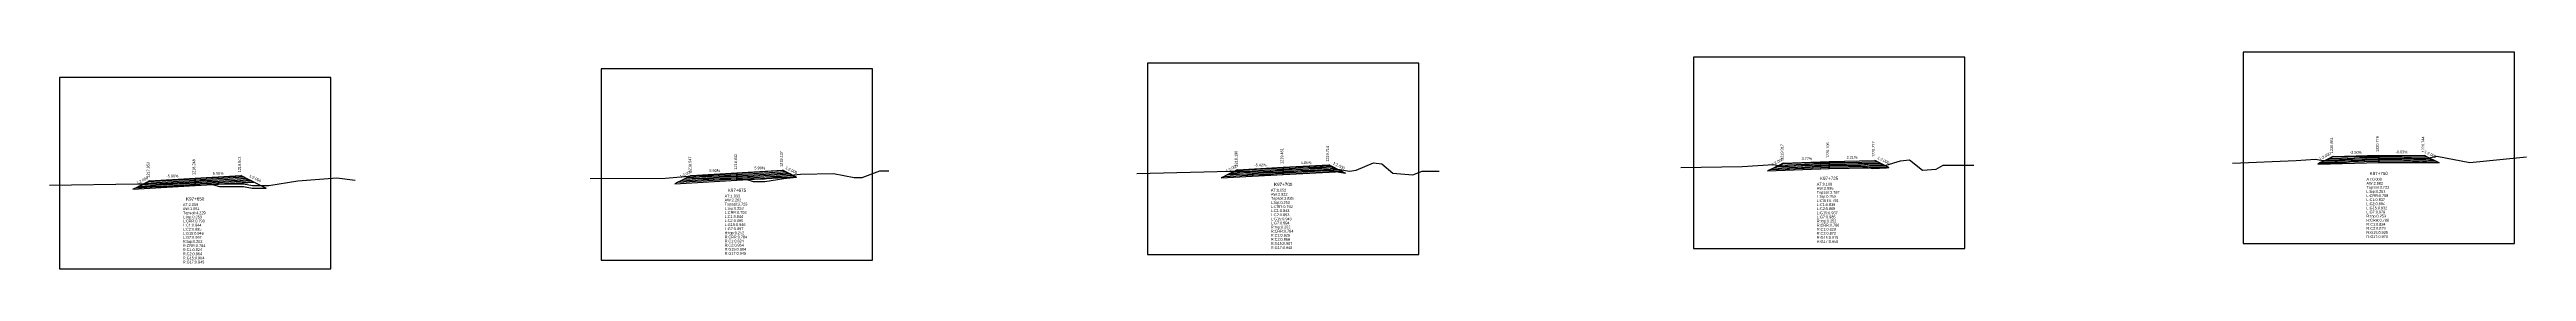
# Model space of a CAD drawing. Extents: x -7 to 78429, y 1189 to 1262.
# Drawn here: x 29087.6 to 29358.7, y 1208.3 to 1232.1 of the extents above; entities that cross this region are included whole.
import ezdxf
from ezdxf.enums import TextEntityAlignment as Align

# ---------------------------------------------------------------- set-up
doc = ezdxf.new("R2010")
doc.units = 0

msp = doc.modelspace()

# ---------------------------------------------------------------- linework, layer by layer
at = {"layer": 'A4_BORDER', "color": 7}
for points in [[(29207.75, 1209.893), (29237.45, 1209.893), (29237.45, 1230.893), (29207.75, 1230.893), (29207.75, 1209.893)], [(29267.502, 1210.554), (29297.202, 1210.554), (29297.202, 1231.554), (29267.502, 1231.554), (29267.502, 1210.554)], [(29327.661, 1211.098), (29357.361, 1211.098), (29357.361, 1232.098), (29327.661, 1232.098), (29327.661, 1211.098)], [(29088.672, 1208.307), (29118.372, 1208.307), (29118.372, 1229.307), (29088.672, 1229.307), (29088.672, 1208.307)], [(29147.967, 1209.257), (29177.667, 1209.257), (29177.667, 1230.257), (29147.967, 1230.257), (29147.967, 1209.257)]]:
    msp.add_lwpolyline(points, dxfattribs=at)
at = {"layer": 'CLEAR_GROUND', "color": 8}
for points in [[(29336.104, 1219.948), (29336.348, 1219.901), (29338.229, 1219.892), (29339.915, 1220.18), (29341.39, 1220.301), (29342.505, 1220.314), (29345.022, 1220.303), (29347.149, 1219.996), (29348.427, 1220.287)], [(29097.304, 1217.344), (29101.241, 1217.355), (29103.605, 1217.498), (29104.25, 1217.727), (29105.022, 1217.683), (29106.191, 1217.351), (29108.793, 1217.338), (29109.773, 1217.167), (29111.294, 1217.157)], [(29157.004, 1218.141), (29158.324, 1218.268), (29162.797, 1218.157), (29163.907, 1218.112), (29164.576, 1217.896), (29165.867, 1217.887), (29167.957, 1218.235), (29169.342, 1218.375)], [(29216.704, 1218.743), (29216.83, 1218.746), (29218.683, 1218.719), (29220.609, 1218.574), (29222.668, 1218.916), (29224.545, 1219.118), (29227.699, 1219.107), (29229.418, 1218.805)], [(29276.404, 1219.443), (29277.358, 1219.237), (29279.322, 1219.343), (29280.954, 1219.625), (29281.695, 1219.697), (29282.337, 1219.676), (29285.265, 1219.705), (29287.13, 1219.336), (29288.639, 1219.4), (29288.86, 1219.463)]]:
    msp.add_lwpolyline(points, dxfattribs=at)
at = {"layer": 'DESIGN_ROAD_TRIMMED', "color": 1}
for points in [[(29276.404, 1219.443), (29277.352, 1219.917), (29277.352, 1219.917), (29277.244, 1219.863), (29277.244, 1219.863), (29276.919, 1219.701), (29276.919, 1219.701), (29276.595, 1219.539), (29276.595, 1219.539), (29276.27, 1219.376), (29276.27, 1219.376), (29275.946, 1219.214), (29275.946, 1219.214), (29275.621, 1219.052), (29282.352, 1219.306), (29282.352, 1219.456), (29282.352, 1219.456), (29282.352, 1219.606), (29282.352, 1219.606), (29282.352, 1219.756), (29282.352, 1219.756), (29282.352, 1219.906), (29282.352, 1219.906), (29282.352, 1220.056), (29282.352, 1220.056), (29282.352, 1220.106), (29282.352, 1220.106), (29282.352, 1220.106), (29282.352, 1220.106), (29282.352, 1220.106), (29282.352, 1220.056), (29282.352, 1220.056), (29282.352, 1219.906), (29282.352, 1219.906), (29282.352, 1219.756), (29282.352, 1219.756), (29282.352, 1219.606), (29282.352, 1219.606), (29282.352, 1219.456), (29282.352, 1219.456), (29282.352, 1219.306), (29288.884, 1219.451), (29288.597, 1219.594), (29288.597, 1219.594), (29288.31, 1219.738), (29288.31, 1219.738), (29288.022, 1219.881), (29288.022, 1219.881), (29287.735, 1220.025), (29287.735, 1220.025), (29287.448, 1220.169), (29287.448, 1220.169), (29287.352, 1220.217), (29287.352, 1220.217), (29288.86, 1219.463)], [(29336.104, 1219.948), (29337.511, 1220.651), (29337.511, 1220.651), (29337.406, 1220.598), (29337.406, 1220.598), (29337.09, 1220.44), (29337.09, 1220.44), (29336.774, 1220.283), (29336.774, 1220.283), (29336.458, 1220.125), (29336.458, 1220.125), (29336.143, 1219.967), (29336.143, 1219.967), (29335.827, 1219.809), (29342.511, 1219.976), (29342.511, 1220.126), (29342.511, 1220.126), (29342.511, 1220.276), (29342.511, 1220.276), (29342.511, 1220.426), (29342.511, 1220.426), (29342.511, 1220.576), (29342.511, 1220.576), (29342.511, 1220.726), (29342.511, 1220.726), (29342.511, 1220.776), (29342.511, 1220.776), (29342.511, 1220.776), (29342.511, 1220.776), (29342.511, 1220.776), (29342.511, 1220.726), (29342.511, 1220.726), (29342.511, 1220.576), (29342.511, 1220.576), (29342.511, 1220.426), (29342.511, 1220.426), (29342.511, 1220.276), (29342.511, 1220.276), (29342.511, 1220.126), (29342.511, 1220.126), (29342.511, 1219.976), (29349.132, 1219.934), (29348.828, 1220.086), (29348.828, 1220.086), (29348.524, 1220.238), (29348.524, 1220.238), (29348.22, 1220.39), (29348.22, 1220.39), (29347.916, 1220.542), (29347.916, 1220.542), (29347.612, 1220.694), (29347.612, 1220.694), (29347.511, 1220.744), (29347.511, 1220.744), (29348.427, 1220.287)], [(29097.304, 1217.344), (29098.522, 1217.953), (29098.522, 1217.953), (29098.409, 1217.896), (29098.409, 1217.896), (29098.069, 1217.726), (29098.069, 1217.726), (29097.729, 1217.556), (29097.729, 1217.556), (29097.388, 1217.386), (29097.388, 1217.386), (29097.048, 1217.216), (29097.048, 1217.216), (29096.708, 1217.046), (29103.522, 1217.448), (29103.522, 1217.598), (29103.522, 1217.598), (29103.522, 1217.748), (29103.522, 1217.748), (29103.522, 1217.898), (29103.522, 1217.898), (29103.522, 1218.048), (29103.522, 1218.048), (29103.522, 1218.198), (29103.522, 1218.198), (29103.522, 1218.248), (29103.522, 1218.248), (29103.522, 1218.248), (29103.522, 1218.248), (29103.522, 1218.248), (29103.522, 1218.198), (29103.522, 1218.198), (29103.522, 1218.048), (29103.522, 1218.048), (29103.522, 1217.898), (29103.522, 1217.898), (29103.522, 1217.748), (29103.522, 1217.748), (29103.522, 1217.598), (29103.522, 1217.598), (29103.522, 1217.448), (29109.953, 1217.827), (29109.685, 1217.962), (29109.685, 1217.962), (29109.417, 1218.096), (29109.417, 1218.096), (29109.148, 1218.23), (29109.148, 1218.23), (29108.88, 1218.364), (29108.88, 1218.364), (29108.612, 1218.498), (29108.612, 1218.498), (29108.522, 1218.543), (29108.522, 1218.543), (29111.294, 1217.157)], [(29157.004, 1218.141), (29157.817, 1218.547), (29157.817, 1218.547), (29157.704, 1218.49), (29157.704, 1218.49), (29157.364, 1218.32), (29157.364, 1218.32), (29157.024, 1218.15), (29157.024, 1218.15), (29156.684, 1217.98), (29156.684, 1217.98), (29156.343, 1217.81), (29156.343, 1217.81), (29156.003, 1217.64), (29162.817, 1218.042), (29162.817, 1218.192), (29162.817, 1218.192), (29162.817, 1218.342), (29162.817, 1218.342), (29162.817, 1218.492), (29162.817, 1218.492), (29162.817, 1218.642), (29162.817, 1218.642), (29162.817, 1218.792), (29162.817, 1218.792), (29162.817, 1218.842), (29162.817, 1218.842), (29162.817, 1218.842), (29162.817, 1218.842), (29162.817, 1218.842), (29162.817, 1218.792), (29162.817, 1218.792), (29162.817, 1218.642), (29162.817, 1218.642), (29162.817, 1218.492), (29162.817, 1218.492), (29162.817, 1218.342), (29162.817, 1218.342), (29162.817, 1218.192), (29162.817, 1218.192), (29162.817, 1218.042), (29169.248, 1218.421), (29168.98, 1218.556), (29168.98, 1218.556), (29168.712, 1218.69), (29168.712, 1218.69), (29168.443, 1218.824), (29168.443, 1218.824), (29168.175, 1218.958), (29168.175, 1218.958), (29167.907, 1219.092), (29167.907, 1219.092), (29167.817, 1219.137), (29167.817, 1219.137), (29169.342, 1218.375)], [(29216.704, 1218.743), (29217.6, 1219.19), (29217.6, 1219.19), (29217.488, 1219.134), (29217.488, 1219.134), (29217.151, 1218.966), (29217.151, 1218.966), (29216.815, 1218.798), (29216.815, 1218.798), (29216.478, 1218.63), (29216.478, 1218.63), (29216.142, 1218.461), (29216.142, 1218.461), (29215.806, 1218.293), (29222.6, 1218.661), (29222.6, 1218.811), (29222.6, 1218.811), (29222.6, 1218.961), (29222.6, 1218.961), (29222.6, 1219.111), (29222.6, 1219.111), (29222.6, 1219.261), (29222.6, 1219.261), (29222.6, 1219.411), (29222.6, 1219.411), (29222.6, 1219.461), (29222.6, 1219.461), (29222.6, 1219.461), (29222.6, 1219.461), (29222.6, 1219.461), (29222.6, 1219.411), (29222.6, 1219.411), (29222.6, 1219.261), (29222.6, 1219.261), (29222.6, 1219.111), (29222.6, 1219.111), (29222.6, 1218.961), (29222.6, 1218.961), (29222.6, 1218.811), (29222.6, 1218.811), (29222.6, 1218.661), (29229.053, 1218.987), (29228.78, 1219.124), (29228.78, 1219.124), (29228.508, 1219.26), (29228.508, 1219.26), (29228.236, 1219.396), (29228.236, 1219.396), (29227.963, 1219.532), (29227.963, 1219.532), (29227.691, 1219.669), (29227.691, 1219.669), (29227.6, 1219.714), (29227.6, 1219.714), (29229.418, 1218.805)]]:
    msp.add_lwpolyline(points, dxfattribs=at)
at = {"layer": 'FINISHED_ROAD', "color": 2}
for points in [[(29277.352, 1219.917), (29277.352, 1219.917), (29282.352, 1220.106), (29287.352, 1220.217), (29287.352, 1220.217)], [(29337.511, 1220.651), (29337.511, 1220.651), (29342.511, 1220.776), (29347.511, 1220.744), (29347.511, 1220.744)], [(29098.522, 1217.953), (29098.522, 1217.953), (29103.522, 1218.248), (29108.522, 1218.543), (29108.522, 1218.543)], [(29157.817, 1218.547), (29157.817, 1218.547), (29162.817, 1218.842), (29167.817, 1219.137), (29167.817, 1219.137)], [(29217.6, 1219.19), (29217.6, 1219.19), (29222.6, 1219.461), (29227.6, 1219.714), (29227.6, 1219.714)]]:
    msp.add_lwpolyline(points, dxfattribs=at)
at = {"layer": 'LAYER_0', "color": 4}
for points in [[(29277.352, 1219.917), (29277.244, 1219.863), (29282.352, 1220.056), (29282.352, 1220.106)], [(29337.511, 1220.651), (29337.406, 1220.598), (29342.511, 1220.726), (29342.511, 1220.776)], [(29098.522, 1217.953), (29098.409, 1217.896), (29103.522, 1218.198), (29103.522, 1218.248)], [(29157.817, 1218.547), (29157.704, 1218.49), (29162.817, 1218.792), (29162.817, 1218.842)], [(29217.6, 1219.19), (29217.488, 1219.134), (29222.6, 1219.411), (29222.6, 1219.461)]]:
    msp.add_lwpolyline(points, dxfattribs=at)
at = {"layer": 'LAYER_1', "color": 4}
for points in [[(29277.244, 1219.863), (29276.919, 1219.701), (29282.352, 1219.906), (29282.352, 1220.056)], [(29337.406, 1220.598), (29337.09, 1220.44), (29342.511, 1220.576), (29342.511, 1220.726)], [(29098.409, 1217.896), (29098.069, 1217.726), (29103.522, 1218.048), (29103.522, 1218.198)], [(29157.704, 1218.49), (29157.364, 1218.32), (29162.817, 1218.642), (29162.817, 1218.792)], [(29217.488, 1219.134), (29217.151, 1218.966), (29222.6, 1219.261), (29222.6, 1219.411)]]:
    msp.add_lwpolyline(points, dxfattribs=at)
at = {"layer": 'LAYER_10', "color": 6}
for points in [[(29348.524, 1220.238), (29348.828, 1220.086), (29342.511, 1220.126), (29342.511, 1220.276)], [(29109.417, 1218.096), (29109.685, 1217.962), (29103.522, 1217.598), (29103.522, 1217.748)], [(29168.712, 1218.69), (29168.98, 1218.556), (29162.817, 1218.192), (29162.817, 1218.342)], [(29228.508, 1219.26), (29228.78, 1219.124), (29222.6, 1218.811), (29222.6, 1218.961)], [(29288.31, 1219.738), (29288.597, 1219.594), (29282.352, 1219.456), (29282.352, 1219.606)]]:
    msp.add_lwpolyline(points, dxfattribs=at)
at = {"layer": 'LAYER_11', "color": 6}
for points in [[(29348.828, 1220.086), (29349.132, 1219.934), (29342.511, 1219.976), (29342.511, 1220.126)], [(29109.685, 1217.962), (29109.953, 1217.827), (29103.522, 1217.448), (29103.522, 1217.598)], [(29168.98, 1218.556), (29169.248, 1218.421), (29162.817, 1218.042), (29162.817, 1218.192)], [(29228.78, 1219.124), (29229.053, 1218.987), (29222.6, 1218.661), (29222.6, 1218.811)], [(29288.597, 1219.594), (29288.884, 1219.451), (29282.352, 1219.306), (29282.352, 1219.456)]]:
    msp.add_lwpolyline(points, dxfattribs=at)
at = {"layer": 'LAYER_2', "color": 4}
for points in [[(29337.09, 1220.44), (29336.774, 1220.283), (29342.511, 1220.426), (29342.511, 1220.576)], [(29098.069, 1217.726), (29097.729, 1217.556), (29103.522, 1217.898), (29103.522, 1218.048)], [(29157.364, 1218.32), (29157.024, 1218.15), (29162.817, 1218.492), (29162.817, 1218.642)], [(29217.151, 1218.966), (29216.815, 1218.798), (29222.6, 1219.111), (29222.6, 1219.261)], [(29276.919, 1219.701), (29276.595, 1219.539), (29282.352, 1219.756), (29282.352, 1219.906)]]:
    msp.add_lwpolyline(points, dxfattribs=at)
at = {"layer": 'LAYER_3', "color": 4}
for points in [[(29336.774, 1220.283), (29336.458, 1220.125), (29342.511, 1220.276), (29342.511, 1220.426)], [(29097.729, 1217.556), (29097.388, 1217.386), (29103.522, 1217.748), (29103.522, 1217.898)], [(29157.024, 1218.15), (29156.684, 1217.98), (29162.817, 1218.342), (29162.817, 1218.492)], [(29216.815, 1218.798), (29216.478, 1218.63), (29222.6, 1218.961), (29222.6, 1219.111)], [(29276.595, 1219.539), (29276.27, 1219.376), (29282.352, 1219.606), (29282.352, 1219.756)]]:
    msp.add_lwpolyline(points, dxfattribs=at)
at = {"layer": 'LAYER_4', "color": 4}
for points in [[(29336.458, 1220.125), (29336.143, 1219.967), (29342.511, 1220.126), (29342.511, 1220.276)], [(29097.388, 1217.386), (29097.048, 1217.216), (29103.522, 1217.598), (29103.522, 1217.748)], [(29156.684, 1217.98), (29156.343, 1217.81), (29162.817, 1218.192), (29162.817, 1218.342)], [(29216.478, 1218.63), (29216.142, 1218.461), (29222.6, 1218.811), (29222.6, 1218.961)], [(29276.27, 1219.376), (29275.946, 1219.214), (29282.352, 1219.456), (29282.352, 1219.606)]]:
    msp.add_lwpolyline(points, dxfattribs=at)
at = {"layer": 'LAYER_5', "color": 4}
for points in [[(29336.143, 1219.967), (29335.827, 1219.809), (29342.511, 1219.976), (29342.511, 1220.126)], [(29097.048, 1217.216), (29096.708, 1217.046), (29103.522, 1217.448), (29103.522, 1217.598)], [(29156.343, 1217.81), (29156.003, 1217.64), (29162.817, 1218.042), (29162.817, 1218.192)], [(29216.142, 1218.461), (29215.806, 1218.293), (29222.6, 1218.661), (29222.6, 1218.811)], [(29275.946, 1219.214), (29275.621, 1219.052), (29282.352, 1219.306), (29282.352, 1219.456)]]:
    msp.add_lwpolyline(points, dxfattribs=at)
at = {"layer": 'LAYER_6', "color": 6}
for points in [[(29287.352, 1220.217), (29287.448, 1220.169), (29282.352, 1220.056), (29282.352, 1220.106)], [(29347.511, 1220.744), (29347.612, 1220.694), (29342.511, 1220.726), (29342.511, 1220.776)], [(29108.522, 1218.543), (29108.612, 1218.498), (29103.522, 1218.198), (29103.522, 1218.248)], [(29167.817, 1219.137), (29167.907, 1219.092), (29162.817, 1218.792), (29162.817, 1218.842)], [(29227.6, 1219.714), (29227.691, 1219.669), (29222.6, 1219.411), (29222.6, 1219.461)]]:
    msp.add_lwpolyline(points, dxfattribs=at)
at = {"layer": 'LAYER_7', "color": 6}
for points in [[(29287.448, 1220.169), (29287.735, 1220.025), (29282.352, 1219.906), (29282.352, 1220.056)], [(29347.612, 1220.694), (29347.916, 1220.542), (29342.511, 1220.576), (29342.511, 1220.726)], [(29108.612, 1218.498), (29108.88, 1218.364), (29103.522, 1218.048), (29103.522, 1218.198)], [(29167.907, 1219.092), (29168.175, 1218.958), (29162.817, 1218.642), (29162.817, 1218.792)], [(29227.691, 1219.669), (29227.963, 1219.532), (29222.6, 1219.261), (29222.6, 1219.411)]]:
    msp.add_lwpolyline(points, dxfattribs=at)
at = {"layer": 'LAYER_8', "color": 6}
for points in [[(29287.735, 1220.025), (29288.022, 1219.881), (29282.352, 1219.756), (29282.352, 1219.906)], [(29347.916, 1220.542), (29348.22, 1220.39), (29342.511, 1220.426), (29342.511, 1220.576)], [(29108.88, 1218.364), (29109.148, 1218.23), (29103.522, 1217.898), (29103.522, 1218.048)], [(29168.175, 1218.958), (29168.443, 1218.824), (29162.817, 1218.492), (29162.817, 1218.642)], [(29227.963, 1219.532), (29228.236, 1219.396), (29222.6, 1219.111), (29222.6, 1219.261)]]:
    msp.add_lwpolyline(points, dxfattribs=at)
at = {"layer": 'LAYER_9', "color": 6}
for points in [[(29348.22, 1220.39), (29348.524, 1220.238), (29342.511, 1220.276), (29342.511, 1220.426)], [(29109.148, 1218.23), (29109.417, 1218.096), (29103.522, 1217.748), (29103.522, 1217.898)], [(29168.443, 1218.824), (29168.712, 1218.69), (29162.817, 1218.342), (29162.817, 1218.492)], [(29228.236, 1219.396), (29228.508, 1219.26), (29222.6, 1218.961), (29222.6, 1219.111)], [(29288.022, 1219.881), (29288.31, 1219.738), (29282.352, 1219.606), (29282.352, 1219.756)]]:
    msp.add_lwpolyline(points, dxfattribs=at)
at = {"layer": 'NATURAL_GROUND', "color": 3}
for points in [[(29206.573, 1218.767), (29216.828, 1219.046), (29218.697, 1219.019), (29220.596, 1218.876), (29222.627, 1219.213), (29224.529, 1219.418), (29227.726, 1219.407), (29229.871, 1219.03), (29230.602, 1219.142), (29232.492, 1219.929), (29233.383, 1219.845), (29234.587, 1218.81), (29236.801, 1218.637), (29237.827, 1219.031), (29239.68, 1219.042)], [(29266.116, 1219.446), (29272.822, 1219.542), (29276.263, 1219.781), (29277.382, 1219.539), (29279.288, 1219.642), (29280.914, 1219.923), (29281.685, 1219.997), (29282.34, 1219.976), (29285.293, 1220.005), (29287.153, 1219.637), (29288.591, 1219.698), (29290.165, 1220.148), (29291.144, 1220.26), (29292.553, 1219.151), (29294.064, 1219.256), (29294.823, 1219.704), (29298.203, 1219.703)], [(29326.492, 1219.92), (29333.471, 1220.22), (29335.582, 1220.353), (29336.377, 1220.201), (29338.204, 1220.192), (29339.877, 1220.478), (29341.376, 1220.601), (29342.504, 1220.614), (29345.044, 1220.603), (29347.137, 1220.301), (29348.857, 1220.692), (29352.493, 1219.972), (29358.673, 1220.617)], [(29087.579, 1217.482), (29097.247, 1217.644), (29101.231, 1217.655), (29103.544, 1217.795), (29104.206, 1218.03), (29105.072, 1217.981), (29106.233, 1217.651), (29108.82, 1217.638), (29109.8, 1217.467), (29111.589, 1217.455), (29114.753, 1217.978), (29119.012, 1218.311), (29121.026, 1218.04)], [(29146.756, 1218.242), (29154.979, 1218.247), (29158.313, 1218.568), (29162.807, 1218.457), (29163.96, 1218.41), (29164.624, 1218.196), (29165.843, 1218.187), (29167.917, 1218.533), (29169.765, 1218.719), (29173.397, 1218.782), (29175.636, 1218.324), (29176.518, 1218.347), (29178.441, 1219.082), (29179.422, 1219.062)]]:
    msp.add_lwpolyline(points, dxfattribs=at)
at = {"layer": 'STRUCTURE_LEFT', "color": 4}
for points in [[(29277.352, 1219.917), (29277.244, 1219.863), (29277.244, 1219.863), (29276.919, 1219.701), (29276.919, 1219.701), (29276.595, 1219.539), (29276.595, 1219.539), (29276.27, 1219.376), (29276.27, 1219.376), (29275.946, 1219.214), (29275.946, 1219.214), (29275.621, 1219.052), (29282.352, 1219.306), (29282.352, 1219.456), (29282.352, 1219.456), (29282.352, 1219.606), (29282.352, 1219.606), (29282.352, 1219.756), (29282.352, 1219.756), (29282.352, 1219.906), (29282.352, 1219.906), (29282.352, 1220.056), (29282.352, 1220.056), (29282.352, 1220.106), (29282.352, 1220.106)], [(29337.511, 1220.651), (29337.406, 1220.598), (29337.406, 1220.598), (29337.09, 1220.44), (29337.09, 1220.44), (29336.774, 1220.283), (29336.774, 1220.283), (29336.458, 1220.125), (29336.458, 1220.125), (29336.143, 1219.967), (29336.143, 1219.967), (29335.827, 1219.809), (29342.511, 1219.976), (29342.511, 1220.126), (29342.511, 1220.126), (29342.511, 1220.276), (29342.511, 1220.276), (29342.511, 1220.426), (29342.511, 1220.426), (29342.511, 1220.576), (29342.511, 1220.576), (29342.511, 1220.726), (29342.511, 1220.726), (29342.511, 1220.776), (29342.511, 1220.776)], [(29098.522, 1217.953), (29098.409, 1217.896), (29098.409, 1217.896), (29098.069, 1217.726), (29098.069, 1217.726), (29097.729, 1217.556), (29097.729, 1217.556), (29097.388, 1217.386), (29097.388, 1217.386), (29097.048, 1217.216), (29097.048, 1217.216), (29096.708, 1217.046), (29103.522, 1217.448), (29103.522, 1217.598), (29103.522, 1217.598), (29103.522, 1217.748), (29103.522, 1217.748), (29103.522, 1217.898), (29103.522, 1217.898), (29103.522, 1218.048), (29103.522, 1218.048), (29103.522, 1218.198), (29103.522, 1218.198), (29103.522, 1218.248), (29103.522, 1218.248)], [(29157.817, 1218.547), (29157.704, 1218.49), (29157.704, 1218.49), (29157.364, 1218.32), (29157.364, 1218.32), (29157.024, 1218.15), (29157.024, 1218.15), (29156.684, 1217.98), (29156.684, 1217.98), (29156.343, 1217.81), (29156.343, 1217.81), (29156.003, 1217.64), (29162.817, 1218.042), (29162.817, 1218.192), (29162.817, 1218.192), (29162.817, 1218.342), (29162.817, 1218.342), (29162.817, 1218.492), (29162.817, 1218.492), (29162.817, 1218.642), (29162.817, 1218.642), (29162.817, 1218.792), (29162.817, 1218.792), (29162.817, 1218.842), (29162.817, 1218.842)], [(29217.6, 1219.19), (29217.488, 1219.134), (29217.488, 1219.134), (29217.151, 1218.966), (29217.151, 1218.966), (29216.815, 1218.798), (29216.815, 1218.798), (29216.478, 1218.63), (29216.478, 1218.63), (29216.142, 1218.461), (29216.142, 1218.461), (29215.806, 1218.293), (29222.6, 1218.661), (29222.6, 1218.811), (29222.6, 1218.811), (29222.6, 1218.961), (29222.6, 1218.961), (29222.6, 1219.111), (29222.6, 1219.111), (29222.6, 1219.261), (29222.6, 1219.261), (29222.6, 1219.411), (29222.6, 1219.411), (29222.6, 1219.461), (29222.6, 1219.461)]]:
    msp.add_lwpolyline(points, dxfattribs=at)
at = {"layer": 'STRUCTURE_RIGHT', "color": 6}
for points in [[(29282.352, 1220.106), (29282.352, 1220.106), (29282.352, 1220.056), (29282.352, 1220.056), (29282.352, 1219.906), (29282.352, 1219.906), (29282.352, 1219.756), (29282.352, 1219.756), (29282.352, 1219.606), (29282.352, 1219.606), (29282.352, 1219.456), (29282.352, 1219.456), (29282.352, 1219.306), (29288.884, 1219.451), (29288.597, 1219.594), (29288.597, 1219.594), (29288.31, 1219.738), (29288.31, 1219.738), (29288.022, 1219.881), (29288.022, 1219.881), (29287.735, 1220.025), (29287.735, 1220.025), (29287.448, 1220.169), (29287.448, 1220.169), (29287.352, 1220.217)], [(29342.511, 1220.776), (29342.511, 1220.776), (29342.511, 1220.726), (29342.511, 1220.726), (29342.511, 1220.576), (29342.511, 1220.576), (29342.511, 1220.426), (29342.511, 1220.426), (29342.511, 1220.276), (29342.511, 1220.276), (29342.511, 1220.126), (29342.511, 1220.126), (29342.511, 1219.976), (29349.132, 1219.934), (29348.828, 1220.086), (29348.828, 1220.086), (29348.524, 1220.238), (29348.524, 1220.238), (29348.22, 1220.39), (29348.22, 1220.39), (29347.916, 1220.542), (29347.916, 1220.542), (29347.612, 1220.694), (29347.612, 1220.694), (29347.511, 1220.744)], [(29103.522, 1218.248), (29103.522, 1218.248), (29103.522, 1218.198), (29103.522, 1218.198), (29103.522, 1218.048), (29103.522, 1218.048), (29103.522, 1217.898), (29103.522, 1217.898), (29103.522, 1217.748), (29103.522, 1217.748), (29103.522, 1217.598), (29103.522, 1217.598), (29103.522, 1217.448), (29109.953, 1217.827), (29109.685, 1217.962), (29109.685, 1217.962), (29109.417, 1218.096), (29109.417, 1218.096), (29109.148, 1218.23), (29109.148, 1218.23), (29108.88, 1218.364), (29108.88, 1218.364), (29108.612, 1218.498), (29108.612, 1218.498), (29108.522, 1218.543)], [(29162.817, 1218.842), (29162.817, 1218.842), (29162.817, 1218.792), (29162.817, 1218.792), (29162.817, 1218.642), (29162.817, 1218.642), (29162.817, 1218.492), (29162.817, 1218.492), (29162.817, 1218.342), (29162.817, 1218.342), (29162.817, 1218.192), (29162.817, 1218.192), (29162.817, 1218.042), (29169.248, 1218.421), (29168.98, 1218.556), (29168.98, 1218.556), (29168.712, 1218.69), (29168.712, 1218.69), (29168.443, 1218.824), (29168.443, 1218.824), (29168.175, 1218.958), (29168.175, 1218.958), (29167.907, 1219.092), (29167.907, 1219.092), (29167.817, 1219.137)], [(29222.6, 1219.461), (29222.6, 1219.461), (29222.6, 1219.411), (29222.6, 1219.411), (29222.6, 1219.261), (29222.6, 1219.261), (29222.6, 1219.111), (29222.6, 1219.111), (29222.6, 1218.961), (29222.6, 1218.961), (29222.6, 1218.811), (29222.6, 1218.811), (29222.6, 1218.661), (29229.053, 1218.987), (29228.78, 1219.124), (29228.78, 1219.124), (29228.508, 1219.26), (29228.508, 1219.26), (29228.236, 1219.396), (29228.236, 1219.396), (29227.963, 1219.532), (29227.963, 1219.532), (29227.691, 1219.669), (29227.691, 1219.669), (29227.6, 1219.714)]]:
    msp.add_lwpolyline(points, dxfattribs=at)

# ---------------------------------------------------------------- texts
at = {"layer": 'INFO_TEXT'}
for s, p in [('AT:0.108', (29281.002, 1217.454)), ('AW:2.896', (29281.002, 1217.004)), ('AT:0.000', (29341.161, 1217.998)), ('AW:2.882', (29341.161, 1217.548)), ('Topsoil:3.723', (29341.161, 1217.098)), ('AT:2.059', (29102.172, 1215.207)), ('AW:1.051', (29102.172, 1214.757)), ('Topsoil:4.229', (29102.172, 1214.307)), ('AT:1.033', (29161.467, 1216.157)), ('AW:2.262', (29161.467, 1215.707)), ('Topsoil:3.725', (29161.467, 1215.257)), ('L:top:0.253', (29161.467, 1214.807)), ('L:CRR:0.793', (29161.467, 1214.357)), ('AT:0.052', (29221.25, 1216.793)), ('AW:2.922', (29221.25, 1216.343)), ('Topsoil:3.835', (29221.25, 1215.893)), ('L:top:0.253', (29221.25, 1215.443)), ('L:CRR:0.792', (29221.25, 1214.993)), ('L:C1:0.843', (29221.25, 1214.543)), ('Topsoil:3.767', (29281.002, 1216.554)), ('L:top:0.253', (29281.002, 1216.104)), ('L:CRR:0.791', (29281.002, 1215.654)), ('L:C1:0.839', (29281.002, 1215.204)), ('L:C2:0.888', (29281.002, 1214.754)), ('L:G15:0.937', (29281.002, 1214.304)), ('L:top:0.253', (29341.161, 1216.648)), ('L:CRR:0.789', (29341.161, 1216.198)), ('L:C1:0.837', (29341.161, 1215.748)), ('L:C2:0.884', (29341.161, 1215.298)), ('L:G15:0.932', (29341.161, 1214.848)), ('L:G7:0.979', (29341.161, 1214.398)), ('L:top:0.253', (29102.172, 1213.857)), ('L:CRR:0.793', (29102.172, 1213.407)), ('L:C1:0.844', (29102.172, 1212.957)), ('L:C2:0.895', (29102.172, 1212.507)), ('L:G15:0.946', (29102.172, 1212.057)), ('L:G7:0.997', (29102.172, 1211.607)), ('L:C1:0.844', (29161.467, 1213.907)), ('L:C2:0.895', (29161.467, 1213.457)), ('L:G15:0.946', (29161.467, 1213.007)), ('L:G7:0.997', (29161.467, 1212.557)), ('R:top:0.252', (29161.467, 1212.107)), ('R:CRR:0.784', (29161.467, 1211.657)), ('L:C2:0.893', (29221.25, 1214.093)), ('L:G15:0.943', (29221.25, 1213.643)), ('L:G7:0.994', (29221.25, 1213.193)), ('R:top:0.252', (29221.25, 1212.743)), ('R:CRR:0.784', (29221.25, 1212.293)), ('R:C1:0.825', (29221.25, 1211.843)), ('L:G7:0.985', (29281.002, 1213.854)), ('R:top:0.252', (29281.002, 1213.404)), ('R:CRR:0.786', (29281.002, 1212.954)), ('R:C1:0.829', (29281.002, 1212.504)), ('R:C2:0.872', (29281.002, 1212.054)), ('R:G15:0.915', (29281.002, 1211.604)), ('R:top:0.253', (29341.161, 1213.948)), ('R:CRR:0.788', (29341.161, 1213.498)), ('R:C1:0.834', (29341.161, 1213.048)), ('R:C2:0.879', (29341.161, 1212.598)), ('R:G15:0.925', (29341.161, 1212.148)), ('R:G17:0.970', (29341.161, 1211.698)), ('R:top:0.252', (29102.172, 1211.157)), ('R:CRR:0.784', (29102.172, 1210.707)), ('R:C1:0.824', (29102.172, 1210.257)), ('R:C2:0.864', (29102.172, 1209.807)), ('R:G15:0.904', (29102.172, 1209.357)), ('R:G17:0.945', (29102.172, 1208.907)), ('R:C1:0.824', (29161.467, 1211.207)), ('R:C2:0.864', (29161.467, 1210.757)), ('R:G15:0.904', (29161.467, 1210.307)), ('R:G17:0.945', (29161.467, 1209.857)), ('R:C2:0.866', (29221.25, 1211.393)), ('R:G15:0.907', (29221.25, 1210.943)), ('R:G17:0.948', (29221.25, 1210.493)), ('R:G17:0.958', (29281.002, 1211.154))]:
    msp.add_text(s, height=0.3, dxfattribs=at).set_placement(p)
at = {"layer": 'LEFT_TEXT_H'}
for s, p in [('1220.651', (29337.511, 1221.011)), ('1217.953', (29098.522, 1218.313)), ('1218.547', (29157.817, 1218.907)), ('1219.190', (29217.6, 1219.55)), ('1219.917', (29277.352, 1220.277))]:
    msp.add_text(s, height=0.3, rotation=90, dxfattribs=at).set_placement(p)
at = {"layer": 'POINT_TEXT_H'}
for s, p in [('1220.776', (29342.511, 1221.136)), ('1218.248', (29103.522, 1218.608)), ('1218.842', (29162.817, 1219.202)), ('1219.461', (29222.6, 1219.821)), ('1220.106', (29282.352, 1220.466))]:
    msp.add_text(s, height=0.3, rotation=90, dxfattribs=at).set_placement(p)
at = {"layer": 'RIGHT_TEXT_H'}
for s, p in [('1220.744', (29347.511, 1221.104)), ('1218.543', (29108.522, 1218.903)), ('1219.137', (29167.817, 1219.497)), ('1219.714', (29227.6, 1220.074)), ('1220.217', (29287.352, 1220.577))]:
    msp.add_text(s, height=0.3, rotation=90, dxfattribs=at).set_placement(p)
at = {"layer": 'SLOPE_left'}
for p in [(29276.798, 1219.841), (29336.727, 1220.46), (29097.833, 1217.81), (29157.33, 1218.505), (29217.072, 1219.127)]:
    msp.add_text('1:2.000', height=0.3, rotation=26.565, dxfattribs=at).set_placement(p, align=Align.BOTTOM_CENTER)
at = {"layer": 'SLOPE_right'}
for p in [(29228.589, 1219.42), (29288.186, 1220.001), (29348.049, 1220.676), (29109.989, 1218.011), (29168.66, 1218.917)]:
    msp.add_text('1:2.000', height=0.3, rotation=-26.565, dxfattribs=at).set_placement(p, align=Align.BOTTOM_CENTER)
at = {"layer": 'SLOPE_TEXT'}
for s, p in [('5.06%', (29225.1, 1219.827)), ('-3.77%', (29279.852, 1220.252)), ('2.21%', (29284.852, 1220.401)), ('-2.50%', (29340.011, 1220.954)), ('-0.63%', (29345.011, 1221)), ('-5.90%', (29101.022, 1218.341)), ('5.90%', (29106.022, 1218.636)), ('-5.90%', (29160.317, 1218.935)), ('5.90%', (29165.317, 1219.23)), ('-5.42%', (29220.1, 1219.566))]:
    msp.add_text(s, height=0.3, dxfattribs=at).set_placement(p, align=Align.CENTER)
at = {"layer": 'STATION_TITLE'}
for s, p in [('K97+700', (29222.6, 1217.393)), ('K97+725', (29282.352, 1218.054)), ('K97+750', (29342.511, 1218.598)), ('K97+650', (29103.522, 1215.807)), ('K97+675', (29162.817, 1216.757))]:
    msp.add_text(s, height=0.36, dxfattribs=at).set_placement(p, align=Align.CENTER)

doc.saveas('drawing.dxf')
